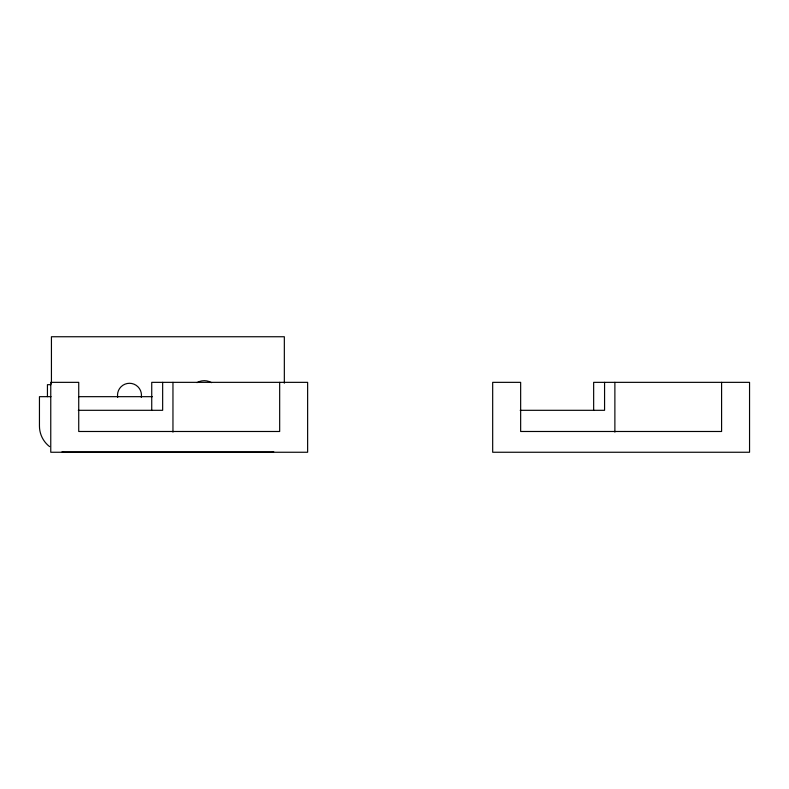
<?xml version="1.0" encoding="UTF-8"?>
<svg xmlns="http://www.w3.org/2000/svg" width="789" height="789" viewBox="0 0 789 789"><rect width="100%" height="100%" fill="white"/><g stroke="black" fill="none" stroke-linecap="round" stroke-linejoin="round"><path stroke-width="1.18" d="M51.038 384.677L47.439 384.677L47.439 396.67M51.038 396.67L39.45 396.67L39.45 426.03A25.968 25.968 0 0 0 49.608 446.623M78.604 396.67L152.464 396.67M78.279 410.31L162.652 410.31L162.652 382.349M520.198 410.31L604.571 410.31L604.571 382.349M721.59 382.349L721.59 431.484L520.651 431.484L520.651 382.349L492.681 382.349L492.681 452.255L749.55 452.255L749.55 382.349L593.653 382.349L593.653 410.27M614.878 382.349L614.878 432.125M284.336 383.217L284.336 336.745L51.433 336.745L51.433 383.217M279.671 382.349L279.671 431.484L78.732 431.484L78.732 382.349L50.762 382.349L50.762 452.255L307.631 452.255L307.631 382.349L151.735 382.349L151.735 410.27M172.959 382.349L172.959 432.125M196.964 382.635A14.577 14.577 0 0 1 211.541 382.635M117.689 397.35A11.983 11.983 0 0 1 129.485 383.286A11.983 11.983 0 0 1 141.29 397.35M62.025 451.772A25.968 25.968 0 0 0 65.418 451.989L270.351 451.989A25.968 25.968 0 0 0 273.744 451.772"/></g></svg>
